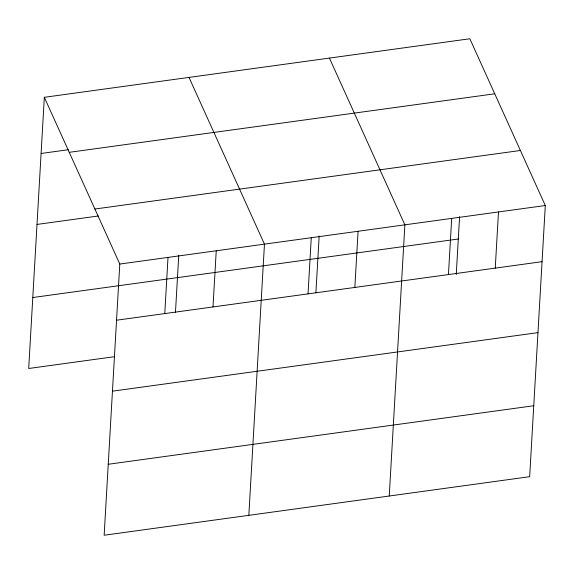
<?xml version="1.0" encoding="UTF-8"?>
<svg xmlns="http://www.w3.org/2000/svg" width="574" height="574" viewBox="0 0 574 574"><rect width="100%" height="100%" fill="white"/><g stroke="black" fill="none" stroke-linecap="round" stroke-linejoin="round"><path stroke-width="0.86" d="M44.334 97.307L119.787 264.047L104.152 535.233L529.666 476.693L545.3 205.514L469.848 38.767L44.334 97.307L28.7 368.486L114.628 356.669M164.774 313.583L168.01 257.41M175.472 312.227L178.751 255.344M212.997 306.947L216.24 250.773M248.829 515.33L264.463 244.144L189.011 77.404M308.03 293.874L311.266 237.701M315.887 292.905L319.173 236.029M354.84 287.438L358.076 231.265M389.244 496.015L404.878 224.829L329.426 58.089M448.452 274.559L451.688 218.385M456.258 274.48L459.587 216.714M495.254 268.115L498.49 211.95M41.098 153.473L68.277 149.735M69.239 152.325L494.745 93.792M94.889 209.022L520.403 150.488M37.009 224.427L98.384 215.989M119.787 264.047L545.3 205.514M32.79 297.533L458.303 238.999M116.551 320.213L542.064 261.679M112.461 391.167L537.967 332.633M108.242 464.273L533.755 405.739"/></g></svg>
